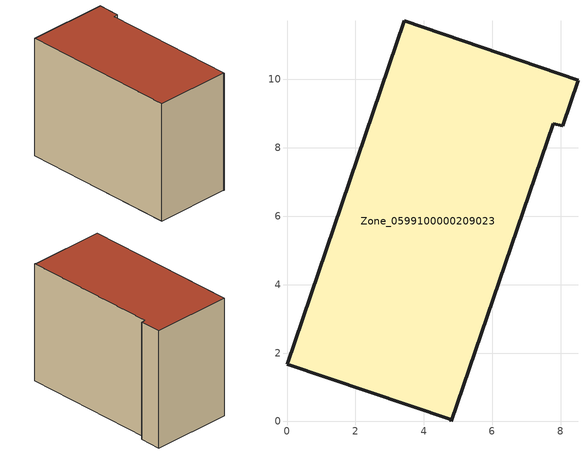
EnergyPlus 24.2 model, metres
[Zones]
Zone_0599100000209023
 floor ground (C_G): 8.51,9.97 8.06,8.65 7.78,8.71 4.81,0 4.78,0.07 0,1.67 3.43,11.72 z0
 wall outside (C_F): 0,1.67 4.78,0.07 4.81,0 7.78,8.71 8.06,8.65 8.51,9.97 3.43,11.72 0,1.67 z0:7.92
 roof outside (C_R): 4.81,0 7.78,8.71 8.06,8.65 8.51,9.97 3.43,11.72 0,1.67 4.78,0.07 z7.92
[BUILDING]
Pand.0599100000209023: North Axis=0; Terrain=City; Loads Convergence Tolerance Value=0.04; Temperature Convergence Tolerance Value=0.4; Solar Distribution=FullExterior; Maximum Number of Warmup Days=25; Minimum Number of Warmup Days=1
[Site:Location]
Rotterdam.The.Hague.AP_ZH_NLD Design_Conditions: Latitude=51.96; Longitude=4.45; Time Zone=1; Elevation=-4.5
[SITE:GROUNDTEMPERATURE:BUILDINGSURFACE]
18, 18, 18, 18, 18, 18, 18, 18, 18, 18, 18, 18
[MATERIAL] Thermal Absorptance=0.9; Solar Absorptance=0.7; Visible Absorptance=0.7
Name | Roughness | Thickness | Conductivity | Density | Specific Heat
G.TI.1975-1991 | MediumSmooth | 0.15 | 0.288461 | 540 | 1210
F.TI.1975-1991 | Rough | 0.3 | 0.230769 | 1920 | 840
R.TI.1975-1991 | MediumRough | 0.2 | 0.153846 | 1500 | 1000
[CONSTRUCTION]
C_G: G.TI.1975-1991
C_F: F.TI.1975-1991
C_R: R.TI.1975-1991
[ZONE]
Zone_0599100000209023: Type=1; Multiplier=1; Ceiling Height=Autocalculate; Volume=Autocalculate; Floor Area=autocalculate; Part of Total Floor Area=Yes
[ZONEINFILTRATION:DESIGNFLOWRATE]
Infil_Zone_0599100000209023: Zone or ZoneList or Space or SpaceList=Zone_0599100000209023; Schedule=AlwaysOn; Design Flow Rate Calculation Method=Flow/Area; Flow Rate per Floor Area=0.003; Constant Term Coefficient=1; Temperature Term Coefficient=0; Velocity Term Coefficient=0; Velocity Squared Term Coefficient=0
[HVACTEMPLATE:ZONE:IDEALLOADSAIRSYSTEM]
Zone_0599100000209023: Maximum Heating Supply Air Temperature=50; Minimum Cooling Supply Air Temperature=13; Maximum Heating Supply Air Humidity Ratio=0.0156; Minimum Cooling Supply Air Humidity Ratio=0.0077; Heating Limit=NoLimit; Cooling Limit=NoLimit; Dehumidification Control Type=ConstantSensibleHeatRatio; Cooling Sensible Heat Ratio=0.7; Dehumidification Setpoint=60; Humidification Control Type=None; Humidification Setpoint=30; Outdoor Air Method=None; Outdoor Air Flow Rate per Person=0.00944; Outdoor Air Flow Rate per Zone Floor Area=0; Outdoor Air Flow Rate per Zone=0; Demand Controlled Ventilation Type=None; Outdoor Air Economizer Type=NoEconomizer; Heat Recovery Type=None; Sensible Heat Recovery Effectiveness=0.7; Latent Heat Recovery Effectiveness=0.65
[ZONECONTROL:THERMOSTAT]
ThermostatControl_Zone_0599100000209023: Zone or ZoneList=Zone_0599100000209023; Control Type Schedule=DualSetpointControlType; Control 1=Thermostat_Zone_0599100000209023; Temperature Difference Between Cutout And Setpoint=0
[THERMOSTATSETPOINT:DUALSETPOINT]
Thermostat_Zone_0599100000209023: Heating Setpoint Temperature Schedule=HeatingSetpoint_Zone_0599100000209023; Cooling Setpoint Temperature Schedule=CoolingSetpoint_Zone_0599100000209023
[SCHEDULE:COMPACT]
HeatingSetpoint_Zone_0599100000209023: Through: 12/31, For: AllDays, Until: 24:00, 21
CoolingSetpoint_Zone_0599100000209023: Through: 12/31, For: AllDays, Until: 24:00, 24
DualSetpointControlType: Through: 12/31, For: AllDays, Until: 24:00, 4
AlwaysOn: Through: 12/31, For: AllDays, Until: 24:00, 1
